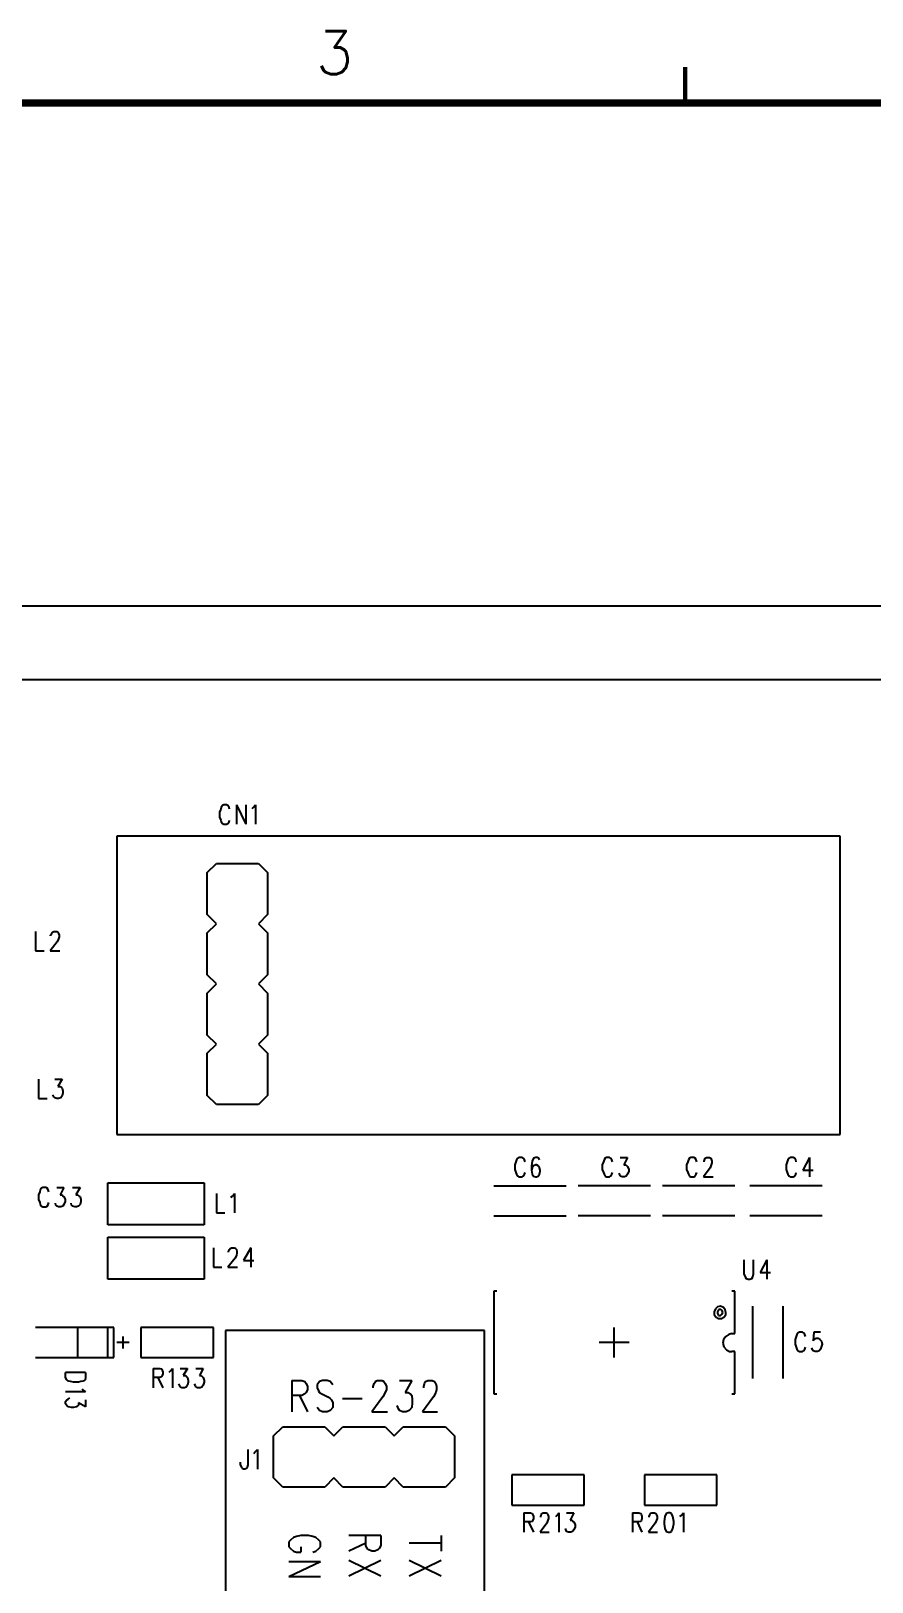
# Model space of a CAD drawing. Extents: x 295 to 953, y 10 to 290.
# Drawn here: x 592.8 to 651.2, y 182.1 to 290 of the extents above; entities that cross this region are included whole.
import ezdxf
from ezdxf.enums import TextEntityAlignment as Align

# ---------------------------------------------------------------- set-up
doc = ezdxf.new("R2010")
doc.units = 0
doc.header["$LTSCALE"] = 5
doc.header["$MEASUREMENT"] = 0
doc.layers.get('0').update_dxf_attribs({"linetype": 'CONTINUOUS', "lineweight": 25})
for name, color, linetype in [('SST0126_PHO', 15, 'CONTINUOUS'), ('문자', 4, 'CONTINUOUS'), ('테두리', 3, 'CONTINUOUS')]:
    doc.layers.add(name, color=color, linetype=linetype)
doc.styles.get("Standard").update_dxf_attribs({"font": 'simplex.shx'})

# ---------------------------------------------------------------- blocks, each defined once
blk = doc.blocks.new('C')
at = {"layer": '테두리'}
for points, const_width in [([(161.25, 287.5), (161.25, 285)], 0.3), ([(15, 285), (15, 15), (405, 15), (405, 285), (15, 285)], 0.5)]:
    blk.add_lwpolyline(points, dxfattribs=dict(at, const_width=const_width))
at = {"layer": '문자'}
blk.add_text('3', height=3, dxfattribs=at).set_placement((136.88, 288.5), align=Align.MIDDLE)

msp = doc.modelspace()

# ---------------------------------------------------------------- linework, layer by layer
at = {"layer": 'SST0126_PHO', "color": 7}
for p, q in [((864.35, 250), (505.48, 250)), ((519.52, 244.89), (835.94, 244.89)), ((605.94, 235.88), (605.85, 235.67)), ((605.85, 235.67), (605.85, 235.33)), ((605.85, 235.33), (605.94, 235.12)), ((605.98, 236), (605.94, 235.88)), ((606.06, 236.13), (605.98, 236)), ((606.15, 236.17), (606.06, 236.13)), ((606.35, 236.17), (606.15, 236.17)), ((606.44, 236.13), (606.35, 236.17)), ((606.52, 236), (606.44, 236.13)), ((606.56, 235.88), (606.52, 236)), ((607.03, 236.17), (607.7, 234.83)), ((607.03, 236.17), (607.03, 234.83)), ((607.7, 236.17), (607.7, 234.83)), ((608.12, 235.92), (608.2, 236)), ((608.2, 236), (608.37, 236.17)), ((608.37, 236.17), (608.37, 234.83)), ((605.94, 235.12), (605.98, 235)), ((605.98, 235), (606.06, 234.87)), ((606.06, 234.87), (606.15, 234.83)), ((606.15, 234.83), (606.35, 234.83)), ((606.35, 234.83), (606.44, 234.87)), ((606.44, 234.87), (606.52, 235)), ((606.52, 235), (606.56, 235.12)), ((649.02, 233.99), (598.73, 233.99)), ((598.73, 233.99), (598.73, 213.24)), ((649.02, 213.24), (649.02, 233.99)), ((605.01, 231.48), (605.64, 232.1)), ((605.64, 232.1), (608.58, 232.1)), ((608.58, 232.1), (609.2, 231.48)), ((605.01, 228.54), (605.01, 231.48)), ((609.2, 231.48), (609.2, 228.54)), ((605.64, 227.91), (605.01, 228.54)), ((605.01, 227.28), (605.64, 227.91)), ((609.2, 228.54), (608.58, 227.91)), ((608.58, 227.91), (609.2, 227.28)), ((593.07, 227.37), (593.07, 226.03)), ((594.58, 226.66), (594.08, 226.03)), ((594.12, 227.12), (594.2, 227.24)), ((594.12, 227.07), (594.12, 227.12)), ((594.2, 227.24), (594.24, 227.33)), ((594.24, 227.33), (594.33, 227.37)), ((594.33, 227.37), (594.54, 227.37)), ((594.54, 227.37), (594.62, 227.33)), ((594.66, 226.87), (594.58, 226.66)), ((594.62, 227.33), (594.66, 227.24)), ((594.66, 227.24), (594.7, 227.12)), ((594.7, 226.99), (594.66, 226.87)), ((594.7, 227.12), (594.7, 226.99)), ((605.01, 224.35), (605.01, 227.28)), ((609.2, 227.28), (609.2, 224.35)), ((593.07, 226.03), (593.66, 226.03)), ((594.08, 226.03), (594.75, 226.03)), ((605.64, 223.72), (605.01, 224.35)), ((605.01, 223.09), (605.64, 223.72)), ((609.2, 224.35), (608.58, 223.72)), ((608.58, 223.72), (609.2, 223.09)), ((605.01, 220.16), (605.01, 223.09)), ((609.2, 223.09), (609.2, 220.16)), ((605.64, 219.53), (605.01, 220.16)), ((609.2, 220.16), (608.58, 219.53)), ((605.01, 218.9), (605.64, 219.53)), ((608.58, 219.53), (609.2, 218.9)), ((605.01, 215.97), (605.01, 218.9)), ((609.2, 218.9), (609.2, 215.97)), ((593.28, 217.1), (593.28, 215.76)), ((594.41, 217.1), (594.91, 217.1)), ((594.91, 217.1), (594.62, 216.6)), ((593.28, 215.76), (593.87, 215.76)), ((594.33, 215.88), (594.28, 216.01)), ((594.41, 215.8), (594.33, 215.88)), ((594.54, 215.76), (594.41, 215.8)), ((594.66, 215.76), (594.54, 215.76)), ((594.62, 216.6), (594.79, 216.6)), ((594.83, 215.8), (594.66, 215.76)), ((594.79, 216.6), (594.87, 216.51)), ((594.91, 215.93), (594.83, 215.8)), ((594.87, 216.51), (594.91, 216.47)), ((594.91, 216.47), (594.96, 216.26)), ((594.96, 216.14), (594.91, 215.93)), ((594.96, 216.26), (594.96, 216.14)), ((605.64, 215.34), (605.01, 215.97)), ((609.2, 215.97), (608.58, 215.34)), ((608.58, 215.34), (605.64, 215.34)), ((598.73, 213.24), (649.02, 213.24)), ((626.51, 211.48), (626.47, 211.36)), ((626.6, 211.61), (626.51, 211.48)), ((626.68, 211.65), (626.6, 211.61)), ((626.89, 211.65), (626.68, 211.65)), ((626.97, 211.61), (626.89, 211.65)), ((627.06, 211.48), (626.97, 211.61)), ((627.1, 211.36), (627.06, 211.48)), ((627.69, 211.61), (627.6, 211.4)), ((627.85, 211.65), (627.69, 211.61)), ((627.94, 211.65), (627.85, 211.65)), ((628.06, 211.61), (627.94, 211.65)), ((628.11, 211.48), (628.06, 211.61)), ((632.59, 211.48), (632.55, 211.36)), ((632.67, 211.61), (632.59, 211.48)), ((632.76, 211.65), (632.67, 211.61)), ((632.97, 211.65), (632.76, 211.65)), ((633.05, 211.61), (632.97, 211.65)), ((633.14, 211.48), (633.05, 211.61)), ((633.18, 211.36), (633.14, 211.48)), ((633.72, 211.65), (634.23, 211.65)), ((634.23, 211.65), (633.97, 211.15)), ((638.46, 211.48), (638.42, 211.36)), ((638.54, 211.61), (638.46, 211.48)), ((638.63, 211.65), (638.54, 211.61)), ((638.84, 211.65), (638.63, 211.65)), ((638.92, 211.61), (638.84, 211.65)), ((639, 211.48), (638.92, 211.61)), ((639.04, 211.36), (639, 211.48)), ((639.55, 211.4), (639.59, 211.53)), ((639.59, 211.53), (639.63, 211.61)), ((639.63, 211.61), (639.72, 211.65)), ((639.72, 211.65), (639.92, 211.65)), ((639.92, 211.65), (640.01, 211.61)), ((640.01, 211.61), (640.05, 211.53)), ((640.05, 211.53), (640.09, 211.4)), ((645.37, 211.48), (645.33, 211.36)), ((645.46, 211.61), (645.37, 211.48)), ((645.54, 211.65), (645.46, 211.61)), ((645.75, 211.65), (645.54, 211.65)), ((645.83, 211.61), (645.75, 211.65)), ((645.92, 211.48), (645.83, 211.61)), ((645.96, 211.36), (645.92, 211.48)), ((646.88, 211.65), (646.42, 210.77)), ((646.88, 211.65), (646.88, 210.31)), ((626.47, 211.36), (626.39, 211.15)), ((626.39, 211.15), (626.39, 210.81)), ((626.39, 210.81), (626.47, 210.6)), ((626.47, 210.6), (626.51, 210.48)), ((626.51, 210.48), (626.6, 210.35)), ((626.97, 210.35), (627.06, 210.48)), ((627.06, 210.48), (627.1, 210.6)), ((627.6, 211.4), (627.56, 211.07)), ((627.56, 211.07), (627.56, 210.77)), ((627.6, 210.94), (627.56, 210.77)), ((627.56, 210.77), (627.6, 210.48)), ((627.69, 211.07), (627.6, 210.94)), ((627.6, 210.48), (627.69, 210.35)), ((627.85, 211.15), (627.69, 211.07)), ((627.9, 211.15), (627.85, 211.15)), ((628.02, 211.07), (627.9, 211.15)), ((628.11, 210.94), (628.02, 211.07)), ((628.02, 210.35), (628.11, 210.48)), ((628.15, 210.77), (628.11, 210.94)), ((628.11, 210.48), (628.15, 210.69)), ((628.15, 210.69), (628.15, 210.77)), ((632.55, 211.36), (632.46, 211.15)), ((632.46, 211.15), (632.46, 210.81)), ((632.46, 210.81), (632.55, 210.6)), ((632.55, 210.6), (632.59, 210.48)), ((632.59, 210.48), (632.67, 210.35)), ((633.05, 210.35), (633.14, 210.48)), ((633.14, 210.48), (633.18, 210.6)), ((633.68, 210.44), (633.64, 210.56)), ((633.72, 210.35), (633.68, 210.44)), ((633.97, 211.15), (634.1, 211.15)), ((634.1, 211.15), (634.18, 211.07)), ((634.23, 210.48), (634.14, 210.35)), ((634.18, 211.07), (634.23, 211.02)), ((634.23, 211.02), (634.31, 210.81)), ((634.31, 210.69), (634.23, 210.48)), ((634.31, 210.81), (634.31, 210.69)), ((638.42, 211.36), (638.33, 211.15)), ((638.33, 211.15), (638.33, 210.81)), ((638.33, 210.81), (638.42, 210.6)), ((638.42, 210.6), (638.46, 210.48)), ((638.46, 210.48), (638.54, 210.35)), ((638.92, 210.35), (639, 210.48)), ((639, 210.48), (639.04, 210.6)), ((639.97, 210.94), (639.51, 210.31)), ((639.55, 211.36), (639.55, 211.4)), ((640.05, 211.15), (639.97, 210.94)), ((640.09, 211.27), (640.05, 211.15)), ((640.09, 211.4), (640.09, 211.27)), ((645.33, 211.36), (645.25, 211.15)), ((645.25, 211.15), (645.25, 210.81)), ((645.25, 210.81), (645.33, 210.6)), ((645.33, 210.6), (645.37, 210.48)), ((645.37, 210.48), (645.46, 210.35)), ((645.83, 210.35), (645.92, 210.48)), ((645.92, 210.48), (645.96, 210.6)), ((646.42, 210.77), (647.13, 210.77)), ((593.4, 209.39), (593.36, 209.26)), ((593.49, 209.51), (593.4, 209.39)), ((593.57, 209.56), (593.49, 209.51)), ((593.78, 209.56), (593.57, 209.56)), ((593.87, 209.51), (593.78, 209.56)), ((593.95, 209.39), (593.87, 209.51)), ((593.99, 209.26), (593.95, 209.39)), ((594.54, 209.56), (595.04, 209.56)), ((595.04, 209.56), (594.79, 209.05)), ((595.63, 209.56), (596.17, 209.56)), ((596.17, 209.56), (595.88, 209.05)), ((598.1, 209.89), (604.8, 209.89)), ((598.1, 206.96), (598.1, 209.89)), ((604.8, 209.89), (604.8, 206.96)), ((624.92, 209.68), (629.95, 209.68)), ((626.6, 210.35), (626.68, 210.31)), ((626.68, 210.31), (626.89, 210.31)), ((626.89, 210.31), (626.97, 210.35)), ((627.69, 210.35), (627.85, 210.31)), ((627.85, 210.31), (627.9, 210.31)), ((627.9, 210.31), (628.02, 210.35)), ((635.82, 209.68), (630.79, 209.68)), ((632.67, 210.35), (632.76, 210.31)), ((632.76, 210.31), (632.97, 210.31)), ((632.97, 210.31), (633.05, 210.35)), ((633.85, 210.31), (633.72, 210.35)), ((634.02, 210.31), (633.85, 210.31)), ((634.14, 210.35), (634.02, 210.31)), ((641.69, 209.68), (636.66, 209.68)), ((638.54, 210.35), (638.63, 210.31)), ((638.63, 210.31), (638.84, 210.31)), ((638.84, 210.31), (638.92, 210.35)), ((639.51, 210.31), (640.18, 210.31)), ((647.76, 209.68), (642.73, 209.68)), ((645.46, 210.35), (645.54, 210.31)), ((645.54, 210.31), (645.75, 210.31)), ((645.75, 210.31), (645.83, 210.35)), ((593.36, 209.26), (593.28, 209.05)), ((593.28, 209.05), (593.28, 208.72)), ((593.28, 208.72), (593.36, 208.51)), ((593.36, 208.51), (593.4, 208.38)), ((593.4, 208.38), (593.49, 208.26)), ((593.49, 208.26), (593.57, 208.22)), ((593.57, 208.22), (593.78, 208.22)), ((593.78, 208.22), (593.87, 208.26)), ((593.87, 208.26), (593.95, 208.38)), ((593.95, 208.38), (593.99, 208.51)), ((594.49, 208.34), (594.45, 208.47)), ((594.54, 208.26), (594.49, 208.34)), ((594.66, 208.22), (594.54, 208.26)), ((594.83, 208.22), (594.66, 208.22)), ((594.79, 209.05), (594.91, 209.05)), ((594.96, 208.26), (594.83, 208.22)), ((594.91, 209.05), (595, 208.97)), ((595.04, 208.38), (594.96, 208.26)), ((595, 208.97), (595.04, 208.93)), ((595.04, 208.93), (595.12, 208.72)), ((595.12, 208.59), (595.04, 208.38)), ((595.12, 208.72), (595.12, 208.59)), ((595.58, 208.34), (595.54, 208.47)), ((595.63, 208.26), (595.58, 208.34)), ((595.79, 208.22), (595.63, 208.26)), ((595.92, 208.22), (595.79, 208.22)), ((595.88, 209.05), (596, 209.05)), ((596.05, 208.26), (595.92, 208.22)), ((596, 209.05), (596.09, 208.97)), ((596.17, 208.38), (596.05, 208.26)), ((596.09, 208.97), (596.17, 208.93)), ((596.17, 208.93), (596.21, 208.72)), ((596.21, 208.59), (596.17, 208.38)), ((596.21, 208.72), (596.21, 208.59)), ((605.64, 209.14), (605.64, 207.8)), ((606.65, 208.89), (606.77, 208.97)), ((606.77, 208.97), (606.9, 209.14)), ((606.9, 209.14), (606.9, 207.8)), ((605.64, 207.8), (606.23, 207.8)), ((624.92, 207.59), (629.95, 207.59)), ((635.82, 207.59), (630.79, 207.59)), ((641.69, 207.59), (636.66, 207.59)), ((647.76, 207.59), (642.73, 207.59)), ((604.8, 206.96), (598.1, 206.96)), ((598.1, 203.19), (598.1, 206.12)), ((598.1, 206.12), (604.8, 206.12)), ((604.8, 206.12), (604.8, 203.19)), ((605.43, 205.37), (605.43, 204.02)), ((606.48, 205.11), (606.56, 205.24)), ((606.48, 205.07), (606.48, 205.11)), ((606.56, 205.24), (606.61, 205.32)), ((606.61, 205.32), (606.69, 205.37)), ((606.69, 205.37), (606.9, 205.37)), ((606.9, 205.37), (606.98, 205.32)), ((606.98, 205.32), (607.03, 205.24)), ((607.03, 205.24), (607.07, 205.11)), ((607.07, 204.99), (607.03, 204.86)), ((607.07, 205.11), (607.07, 204.99)), ((608.03, 205.37), (607.53, 204.49)), ((608.03, 205.37), (608.03, 204.02)), ((605.43, 204.02), (606.02, 204.02)), ((606.94, 204.65), (606.44, 204.02)), ((606.44, 204.02), (607.11, 204.02)), ((607.03, 204.86), (606.94, 204.65)), ((607.53, 204.49), (608.24, 204.49)), ((642.31, 204.53), (642.31, 203.56)), ((642.98, 203.56), (642.98, 204.53)), ((643.91, 204.53), (643.45, 203.65)), ((643.91, 204.53), (643.91, 203.19)), ((604.8, 203.19), (598.1, 203.19)), ((642.31, 203.56), (642.4, 203.35)), ((642.4, 203.35), (642.48, 203.23)), ((642.48, 203.23), (642.61, 203.19)), ((642.61, 203.19), (642.73, 203.19)), ((642.73, 203.19), (642.86, 203.23)), ((642.86, 203.23), (642.94, 203.35)), ((642.94, 203.35), (642.98, 203.56)), ((643.45, 203.65), (644.16, 203.65)), ((625.13, 202.35), (624.92, 202.35)), ((624.92, 202.35), (624.92, 195.22)), ((641.69, 202.35), (641.48, 202.35)), ((641.69, 199.41), (641.69, 202.35)), ((640.34, 201.13), (640.26, 200.92)), ((640.26, 200.92), (640.26, 200.71)), ((640.26, 200.71), (640.39, 200.55)), ((640.47, 201.26), (640.34, 201.13)), ((640.68, 201.3), (640.47, 201.26)), ((640.55, 201.05), (640.47, 200.92)), ((640.47, 200.92), (640.47, 200.8)), ((640.47, 200.8), (640.55, 200.67)), ((640.68, 201.09), (640.55, 201.05)), ((640.55, 200.67), (640.68, 200.67)), ((640.89, 201.22), (640.68, 201.3)), ((640.8, 201.01), (640.68, 201.09)), ((640.68, 200.67), (640.8, 200.76)), ((640.85, 200.88), (640.8, 201.01)), ((640.8, 200.76), (640.85, 200.88)), ((641.01, 201.05), (640.89, 201.22)), ((640.93, 200.55), (641.06, 200.71)), ((641.06, 200.88), (641.01, 201.05)), ((641.06, 200.71), (641.06, 200.88)), ((642.94, 196.27), (642.94, 201.3)), ((645.04, 196.27), (645.04, 201.3)), ((596, 199.83), (593.07, 199.83)), ((598.1, 199.83), (596, 199.83)), ((596, 197.74), (596, 199.83)), ((596, 197.74), (596, 199.83)), ((598.1, 197.74), (598.1, 199.83)), ((598.52, 199.83), (598.1, 199.83)), ((598.52, 197.74), (598.52, 199.83)), ((605.43, 199.83), (600.4, 199.83)), ((600.4, 199.83), (600.4, 197.74)), ((605.43, 197.74), (605.43, 199.83)), ((624.29, 199.62), (606.27, 199.62)), ((606.27, 199.62), (606.27, 179.3)), ((624.29, 179.3), (624.29, 199.62)), ((633.3, 197.74), (633.3, 199.83)), ((640.39, 200.55), (640.55, 200.46)), ((640.55, 200.46), (640.76, 200.46)), ((640.76, 200.46), (640.93, 200.55)), ((599.57, 198.79), (598.73, 198.79)), ((599.15, 198.37), (599.15, 199.2)), ((634.35, 198.79), (632.26, 198.79)), ((640.89, 199), (640.85, 198.74)), ((640.85, 198.74), (640.93, 198.49)), ((641.06, 199.2), (640.89, 199)), ((640.93, 198.49), (641.1, 198.28)), ((641.27, 199.33), (641.06, 199.2)), ((641.48, 199.41), (641.27, 199.33)), ((641.48, 199.41), (641.69, 199.41)), ((645.96, 199.2), (645.88, 199)), ((645.88, 199), (645.88, 198.66)), ((645.88, 198.66), (645.96, 198.45)), ((646, 199.33), (645.96, 199.2)), ((646.09, 199.46), (646, 199.33)), ((646.17, 199.5), (646.09, 199.46)), ((646.38, 199.5), (646.17, 199.5)), ((646.46, 199.46), (646.38, 199.5)), ((646.55, 199.33), (646.46, 199.46)), ((646.59, 199.2), (646.55, 199.33)), ((647.18, 199.5), (647.13, 198.91)), ((647.13, 198.91), (647.18, 199)), ((647.64, 199.5), (647.18, 199.5)), ((647.18, 199), (647.34, 199.08)), ((647.34, 199.08), (647.47, 199.08)), ((647.47, 199.08), (647.59, 199)), ((647.59, 199), (647.72, 198.87)), ((647.72, 198.53), (647.64, 198.32)), ((647.72, 198.87), (647.76, 198.66)), ((647.76, 198.66), (647.72, 198.53)), ((593.07, 197.74), (596, 197.74)), ((596, 197.74), (598.1, 197.74)), ((598.1, 197.74), (598.52, 197.74)), ((600.4, 197.74), (605.43, 197.74)), ((641.1, 198.28), (641.31, 198.16)), ((641.31, 198.16), (641.48, 198.16)), ((641.69, 198.16), (641.48, 198.16)), ((641.69, 195.22), (641.69, 198.16)), ((645.96, 198.45), (646, 198.32)), ((646, 198.32), (646.09, 198.2)), ((646.09, 198.2), (646.17, 198.16)), ((646.17, 198.16), (646.38, 198.16)), ((646.38, 198.16), (646.46, 198.2)), ((646.46, 198.2), (646.55, 198.32)), ((646.55, 198.32), (646.59, 198.45)), ((647.09, 198.28), (647.05, 198.41)), ((647.13, 198.2), (647.09, 198.28)), ((647.26, 198.16), (647.13, 198.2)), ((647.43, 198.16), (647.26, 198.16)), ((647.55, 198.2), (647.43, 198.16)), ((647.64, 198.32), (647.55, 198.2)), ((595.16, 196.35), (595.16, 196.69)), ((596.55, 196.69), (595.16, 196.69)), ((595.25, 196.19), (595.16, 196.35)), ((596.55, 196.35), (596.51, 196.19)), ((596.55, 196.69), (596.55, 196.35)), ((601.24, 196.98), (601.7, 196.98)), ((601.24, 196.98), (601.24, 195.64)), ((601.7, 196.35), (601.24, 196.35)), ((601.58, 196.35), (601.91, 195.64)), ((601.7, 196.98), (601.83, 196.94)), ((601.83, 196.4), (601.7, 196.35)), ((601.83, 196.94), (601.87, 196.86)), ((601.87, 196.48), (601.83, 196.4)), ((601.87, 196.86), (601.91, 196.73)), ((601.91, 196.61), (601.87, 196.48)), ((601.91, 196.73), (601.91, 196.61)), ((602.37, 196.73), (602.46, 196.82)), ((602.46, 196.82), (602.58, 196.98)), ((602.58, 196.98), (602.58, 195.64)), ((603.13, 196.98), (603.63, 196.98)), ((603.63, 196.98), (603.34, 196.48)), ((603.34, 196.48), (603.51, 196.48)), ((603.51, 196.48), (603.59, 196.4)), ((603.59, 196.4), (603.63, 196.35)), ((603.63, 196.35), (603.67, 196.15)), ((604.22, 196.98), (604.72, 196.98)), ((604.72, 196.98), (604.47, 196.48)), ((604.47, 196.48), (604.59, 196.48)), ((604.59, 196.48), (604.68, 196.4)), ((604.68, 196.4), (604.72, 196.35)), ((604.72, 196.35), (604.8, 196.15)), ((596.55, 195.35), (595.16, 195.35)), ((595.37, 196.1), (595.25, 196.19)), ((595.5, 196.06), (595.37, 196.1)), ((595.71, 196.02), (595.5, 196.06)), ((596.05, 196.02), (595.71, 196.02)), ((596.21, 196.06), (596.05, 196.02)), ((596.38, 196.1), (596.21, 196.06)), ((596.3, 195.56), (596.38, 195.47)), ((596.51, 196.19), (596.38, 196.1)), ((596.38, 195.47), (596.55, 195.35)), ((603.09, 195.77), (603, 195.89)), ((603.13, 195.68), (603.09, 195.77)), ((603.25, 195.64), (603.13, 195.68)), ((603.42, 195.64), (603.25, 195.64)), ((603.55, 195.68), (603.42, 195.64)), ((603.63, 195.81), (603.55, 195.68)), ((603.67, 196.02), (603.63, 195.81)), ((603.67, 196.15), (603.67, 196.02)), ((604.18, 195.77), (604.13, 195.89)), ((604.22, 195.68), (604.18, 195.77)), ((604.34, 195.64), (604.22, 195.68)), ((604.51, 195.64), (604.34, 195.64)), ((604.64, 195.68), (604.51, 195.64)), ((604.72, 195.81), (604.64, 195.68)), ((604.8, 196.02), (604.72, 195.81)), ((604.8, 196.15), (604.8, 196.02)), ((610.88, 196.15), (611.59, 196.15)), ((610.88, 196.15), (610.88, 193.97)), ((611.59, 196.15), (611.8, 196.06)), ((611.8, 196.06), (611.89, 195.94)), ((611.89, 195.31), (611.8, 195.22)), ((611.89, 195.94), (611.97, 195.73)), ((611.97, 195.52), (611.89, 195.31)), ((611.97, 195.73), (611.97, 195.52)), ((612.81, 196.06), (612.64, 195.85)), ((612.64, 195.85), (612.64, 195.64)), ((612.64, 195.64), (612.73, 195.43)), ((612.73, 195.43), (612.81, 195.31)), ((613.02, 196.15), (612.81, 196.06)), ((612.81, 195.31), (612.98, 195.22)), ((613.35, 196.15), (613.02, 196.15)), ((613.56, 196.06), (613.35, 196.15)), ((613.73, 195.85), (613.56, 196.06)), ((616.54, 195.73), (616.62, 195.94)), ((616.54, 195.64), (616.54, 195.73)), ((616.62, 195.94), (616.71, 196.06)), ((616.71, 196.06), (616.83, 196.15)), ((616.83, 196.15), (617.17, 196.15)), ((617.17, 196.15), (617.29, 196.06)), ((617.38, 195.31), (617.21, 195.01)), ((617.29, 196.06), (617.38, 195.94)), ((617.38, 195.94), (617.46, 195.73)), ((617.46, 195.52), (617.38, 195.31)), ((617.46, 195.73), (617.46, 195.52)), ((618.38, 196.15), (619.22, 196.15)), ((619.22, 196.15), (618.76, 195.31)), ((618.76, 195.31), (618.97, 195.31)), ((618.97, 195.31), (619.14, 195.22)), ((620.06, 195.73), (620.1, 195.94)), ((620.06, 195.64), (620.06, 195.73)), ((620.1, 195.94), (620.19, 196.06)), ((620.19, 196.06), (620.35, 196.15)), ((620.35, 196.15), (620.65, 196.15)), ((620.65, 196.15), (620.81, 196.06)), ((620.9, 195.31), (620.73, 195.01)), ((620.81, 196.06), (620.9, 195.94)), ((620.9, 195.94), (620.94, 195.73)), ((620.94, 195.52), (620.9, 195.31)), ((620.94, 195.73), (620.94, 195.52)), ((595.16, 194.68), (595.25, 194.8)), ((595.16, 194.51), (595.16, 194.68)), ((595.25, 194.39), (595.16, 194.51)), ((595.25, 194.8), (595.33, 194.85)), ((595.37, 194.3), (595.25, 194.39)), ((595.33, 194.85), (595.46, 194.93)), ((595.58, 194.26), (595.37, 194.3)), ((595.71, 194.26), (595.58, 194.26)), ((595.92, 194.3), (595.71, 194.26)), ((595.96, 194.34), (595.92, 194.3)), ((596.05, 194.43), (595.96, 194.34)), ((596.55, 194.3), (596.05, 194.59)), ((596.05, 194.59), (596.05, 194.43)), ((596.55, 194.8), (596.55, 194.3)), ((611.59, 195.1), (610.88, 195.1)), ((611.43, 195.1), (611.97, 193.97)), ((611.8, 195.22), (611.59, 195.1)), ((612.81, 194.05), (612.64, 194.26)), ((612.98, 195.22), (613.4, 195.01)), ((613.4, 195.01), (613.56, 194.89)), ((613.56, 194.89), (613.65, 194.8)), ((613.73, 194.26), (613.56, 194.05)), ((613.65, 194.8), (613.73, 194.59)), ((613.73, 194.59), (613.73, 194.26)), ((614.4, 194.89), (615.78, 194.89)), ((617.21, 195.01), (616.46, 193.97)), ((618.3, 194.18), (618.22, 194.39)), ((618.38, 194.05), (618.3, 194.18)), ((619.22, 194.26), (619.05, 194.05)), ((619.14, 195.22), (619.22, 195.1)), ((619.22, 195.1), (619.26, 194.8)), ((619.26, 194.59), (619.22, 194.26)), ((619.26, 194.8), (619.26, 194.59)), ((620.73, 195.01), (619.98, 193.97)), ((624.92, 195.22), (625.13, 195.22)), ((641.48, 195.22), (641.69, 195.22)), ((613.02, 193.97), (612.81, 194.05)), ((613.35, 193.97), (613.02, 193.97)), ((613.56, 194.05), (613.35, 193.97)), ((616.46, 193.97), (617.54, 193.97)), ((618.59, 193.97), (618.38, 194.05)), ((618.84, 193.97), (618.59, 193.97)), ((619.05, 194.05), (618.84, 193.97)), ((619.98, 193.97), (621.02, 193.97)), ((609.62, 192.29), (610.25, 192.92)), ((609.62, 189.36), (609.62, 192.29)), ((610.25, 192.92), (613.19, 192.92)), ((613.19, 192.92), (613.81, 192.29)), ((613.81, 192.29), (614.44, 192.92)), ((614.44, 192.92), (617.38, 192.92)), ((617.38, 192.92), (618.01, 192.29)), ((618.01, 192.29), (618.63, 192.92)), ((618.63, 192.92), (621.57, 192.92)), ((621.57, 192.92), (622.2, 192.29)), ((622.2, 192.29), (622.2, 189.36)), ((607.82, 191.33), (607.82, 190.28)), ((608.24, 191.07), (608.32, 191.16)), ((608.32, 191.16), (608.49, 191.33)), ((608.49, 191.33), (608.49, 189.98)), ((607.32, 190.28), (607.32, 190.45)), ((607.4, 190.11), (607.32, 190.28)), ((607.44, 190.03), (607.4, 190.11)), ((607.53, 189.98), (607.44, 190.03)), ((607.61, 189.98), (607.53, 189.98)), ((607.74, 190.03), (607.61, 189.98)), ((607.78, 190.11), (607.74, 190.03)), ((607.82, 190.28), (607.78, 190.11)), ((610.25, 188.73), (609.62, 189.36)), ((613.81, 189.36), (613.19, 188.73)), ((614.44, 188.73), (613.81, 189.36)), ((618.01, 189.36), (617.38, 188.73)), ((618.63, 188.73), (618.01, 189.36)), ((622.2, 189.36), (621.57, 188.73)), ((626.18, 189.57), (626.18, 187.47)), ((631.21, 189.57), (626.18, 189.57)), ((631.21, 187.47), (631.21, 189.57)), ((640.43, 189.57), (635.4, 189.57)), ((635.4, 189.57), (635.4, 187.47)), ((640.43, 187.47), (640.43, 189.57)), ((613.19, 188.73), (610.25, 188.73)), ((617.38, 188.73), (614.44, 188.73)), ((621.57, 188.73), (618.63, 188.73)), ((626.18, 187.47), (631.21, 187.47)), ((627.02, 186.93), (627.48, 186.93)), ((627.02, 186.93), (627.02, 185.58)), ((627.48, 186.93), (627.6, 186.88)), ((627.6, 186.88), (627.65, 186.8)), ((627.65, 186.8), (627.69, 186.67)), ((627.69, 186.67), (627.69, 186.55)), ((628.19, 186.67), (628.23, 186.8)), ((628.19, 186.63), (628.19, 186.67)), ((628.23, 186.8), (628.27, 186.88)), ((628.27, 186.88), (628.36, 186.93)), ((628.36, 186.93), (628.57, 186.93)), ((628.57, 186.93), (628.65, 186.88)), ((628.65, 186.88), (628.69, 186.8)), ((628.69, 186.8), (628.73, 186.67)), ((628.73, 186.67), (628.73, 186.55)), ((629.24, 186.67), (629.32, 186.76)), ((629.32, 186.76), (629.45, 186.93)), ((629.45, 186.93), (629.45, 185.58)), ((629.99, 186.93), (630.5, 186.93)), ((630.5, 186.93), (630.24, 186.42)), ((634.56, 186.93), (635.02, 186.93)), ((634.56, 186.93), (634.56, 185.58)), ((635.02, 186.93), (635.15, 186.88)), ((635.15, 186.88), (635.19, 186.8)), ((635.19, 186.8), (635.23, 186.67)), ((635.23, 186.67), (635.23, 186.55)), ((635.4, 187.47), (640.43, 187.47)), ((635.73, 186.67), (635.78, 186.8)), ((635.73, 186.63), (635.73, 186.67)), ((635.78, 186.8), (635.82, 186.88)), ((635.82, 186.88), (635.9, 186.93)), ((635.9, 186.93), (636.11, 186.93)), ((636.11, 186.93), (636.19, 186.88)), ((636.19, 186.88), (636.24, 186.8)), ((636.24, 186.8), (636.28, 186.67)), ((636.28, 186.67), (636.28, 186.55)), ((636.82, 186.67), (636.78, 186.34)), ((636.91, 186.88), (636.82, 186.67)), ((637.07, 186.93), (636.91, 186.88)), ((637.16, 186.93), (637.07, 186.93)), ((637.28, 186.88), (637.16, 186.93)), ((637.37, 186.67), (637.28, 186.88)), ((637.45, 186.34), (637.37, 186.67)), ((637.87, 186.67), (637.96, 186.76)), ((637.96, 186.76), (638.12, 186.93)), ((638.12, 186.93), (638.12, 185.58)), ((627.48, 186.3), (627.02, 186.3)), ((627.35, 186.3), (627.69, 185.58)), ((627.6, 186.34), (627.48, 186.3)), ((627.65, 186.42), (627.6, 186.34)), ((627.69, 186.55), (627.65, 186.42)), ((628.61, 186.21), (628.15, 185.58)), ((628.15, 185.58), (628.78, 185.58)), ((628.69, 186.42), (628.61, 186.21)), ((628.73, 186.55), (628.69, 186.42)), ((629.95, 185.71), (629.91, 185.84)), ((629.99, 185.63), (629.95, 185.71)), ((630.12, 185.58), (629.99, 185.63)), ((630.29, 185.58), (630.12, 185.58)), ((630.24, 186.42), (630.37, 186.42)), ((630.41, 185.63), (630.29, 185.58)), ((630.37, 186.42), (630.45, 186.34)), ((630.5, 185.75), (630.41, 185.63)), ((630.45, 186.34), (630.5, 186.3)), ((630.5, 186.3), (630.58, 186.09)), ((630.58, 185.96), (630.5, 185.75)), ((630.58, 186.09), (630.58, 185.96)), ((635.02, 186.3), (634.56, 186.3)), ((634.9, 186.3), (635.23, 185.58)), ((635.15, 186.34), (635.02, 186.3)), ((635.19, 186.42), (635.15, 186.34)), ((635.23, 186.55), (635.19, 186.42)), ((636.15, 186.21), (635.69, 185.58)), ((635.69, 185.58), (636.32, 185.58)), ((636.24, 186.42), (636.15, 186.21)), ((636.28, 186.55), (636.24, 186.42)), ((636.78, 186.34), (636.78, 186.17)), ((636.78, 186.17), (636.82, 185.84)), ((636.82, 185.84), (636.91, 185.63)), ((636.91, 185.63), (637.07, 185.58)), ((637.07, 185.58), (637.16, 185.58)), ((637.16, 185.58), (637.28, 185.63)), ((637.28, 185.63), (637.37, 185.84)), ((637.37, 185.84), (637.45, 186.17)), ((637.45, 186.17), (637.45, 186.34)), ((610.8, 185.04), (610.67, 184.91)), ((610.67, 184.91), (610.67, 184.58)), ((610.67, 184.58), (610.8, 184.45)), ((611.01, 185.21), (610.8, 185.04)), ((611.22, 185.29), (611.01, 185.21)), ((611.51, 185.37), (611.22, 185.29)), ((612.05, 185.37), (611.51, 185.37)), ((611.51, 184.58), (611.51, 184.2)), ((612.35, 185.29), (612.05, 185.37)), ((612.56, 185.21), (612.35, 185.29)), ((612.77, 185.04), (612.56, 185.21)), ((612.89, 184.91), (612.77, 185.04)), ((612.77, 184.45), (612.89, 184.58)), ((612.89, 184.58), (612.89, 184.91)), ((617.08, 185.37), (614.86, 185.37)), ((616.04, 184.83), (614.86, 184.28)), ((616.04, 184.66), (616.04, 185.37)), ((616.12, 184.45), (616.04, 184.66)), ((617.08, 184.66), (616.96, 184.45)), ((617.08, 185.37), (617.08, 184.66)), ((621.27, 184.83), (619.05, 184.83)), ((621.27, 185.37), (621.27, 184.28)), ((612.89, 183.53), (610.67, 182.48)), ((612.89, 183.53), (610.67, 183.53)), ((610.8, 184.45), (611.01, 184.28)), ((611.01, 184.28), (611.22, 184.2)), ((611.22, 184.2), (611.51, 184.2)), ((612.35, 184.2), (612.56, 184.28)), ((612.56, 184.28), (612.77, 184.45)), ((617.08, 182.52), (614.86, 183.61)), ((617.08, 183.61), (614.86, 182.52)), ((616.25, 184.37), (616.12, 184.45)), ((616.46, 184.28), (616.25, 184.37)), ((616.66, 184.28), (616.46, 184.28)), ((616.87, 184.37), (616.66, 184.28)), ((616.96, 184.45), (616.87, 184.37)), ((621.27, 182.52), (619.05, 183.61)), ((621.27, 183.61), (619.05, 182.52)), ((612.89, 182.48), (610.67, 182.48))]:
    msp.add_line(p, q, dxfattribs=at)

# ---------------------------------------------------------------- block references
msp.add_blockref('C', (476.98, 0))

doc.saveas('drawing.dxf')
